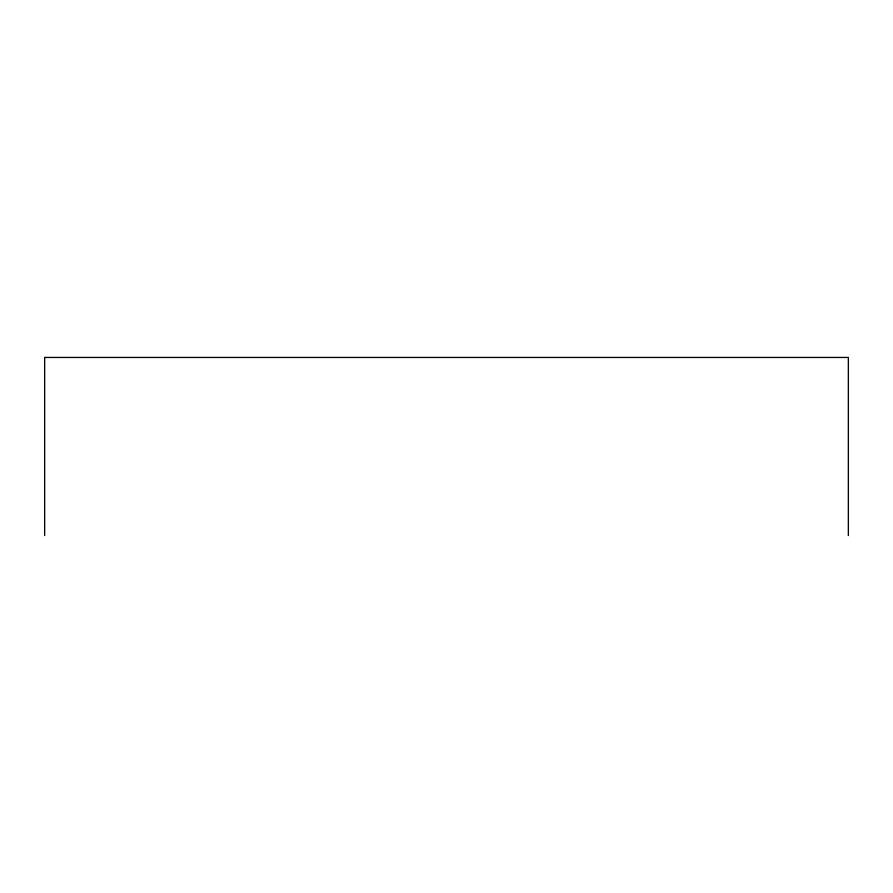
<?xml version="1.0" encoding="UTF-8"?>
<svg xmlns="http://www.w3.org/2000/svg" width="893" height="893" viewBox="0 0 893 893"><rect width="100%" height="100%" fill="white"/><g stroke="black" fill="none" stroke-linecap="round" stroke-linejoin="round"><path stroke-width="1.34" d="M848.35 535.554L848.35 357.446L44.65 357.446L44.65 535.554"/></g></svg>
